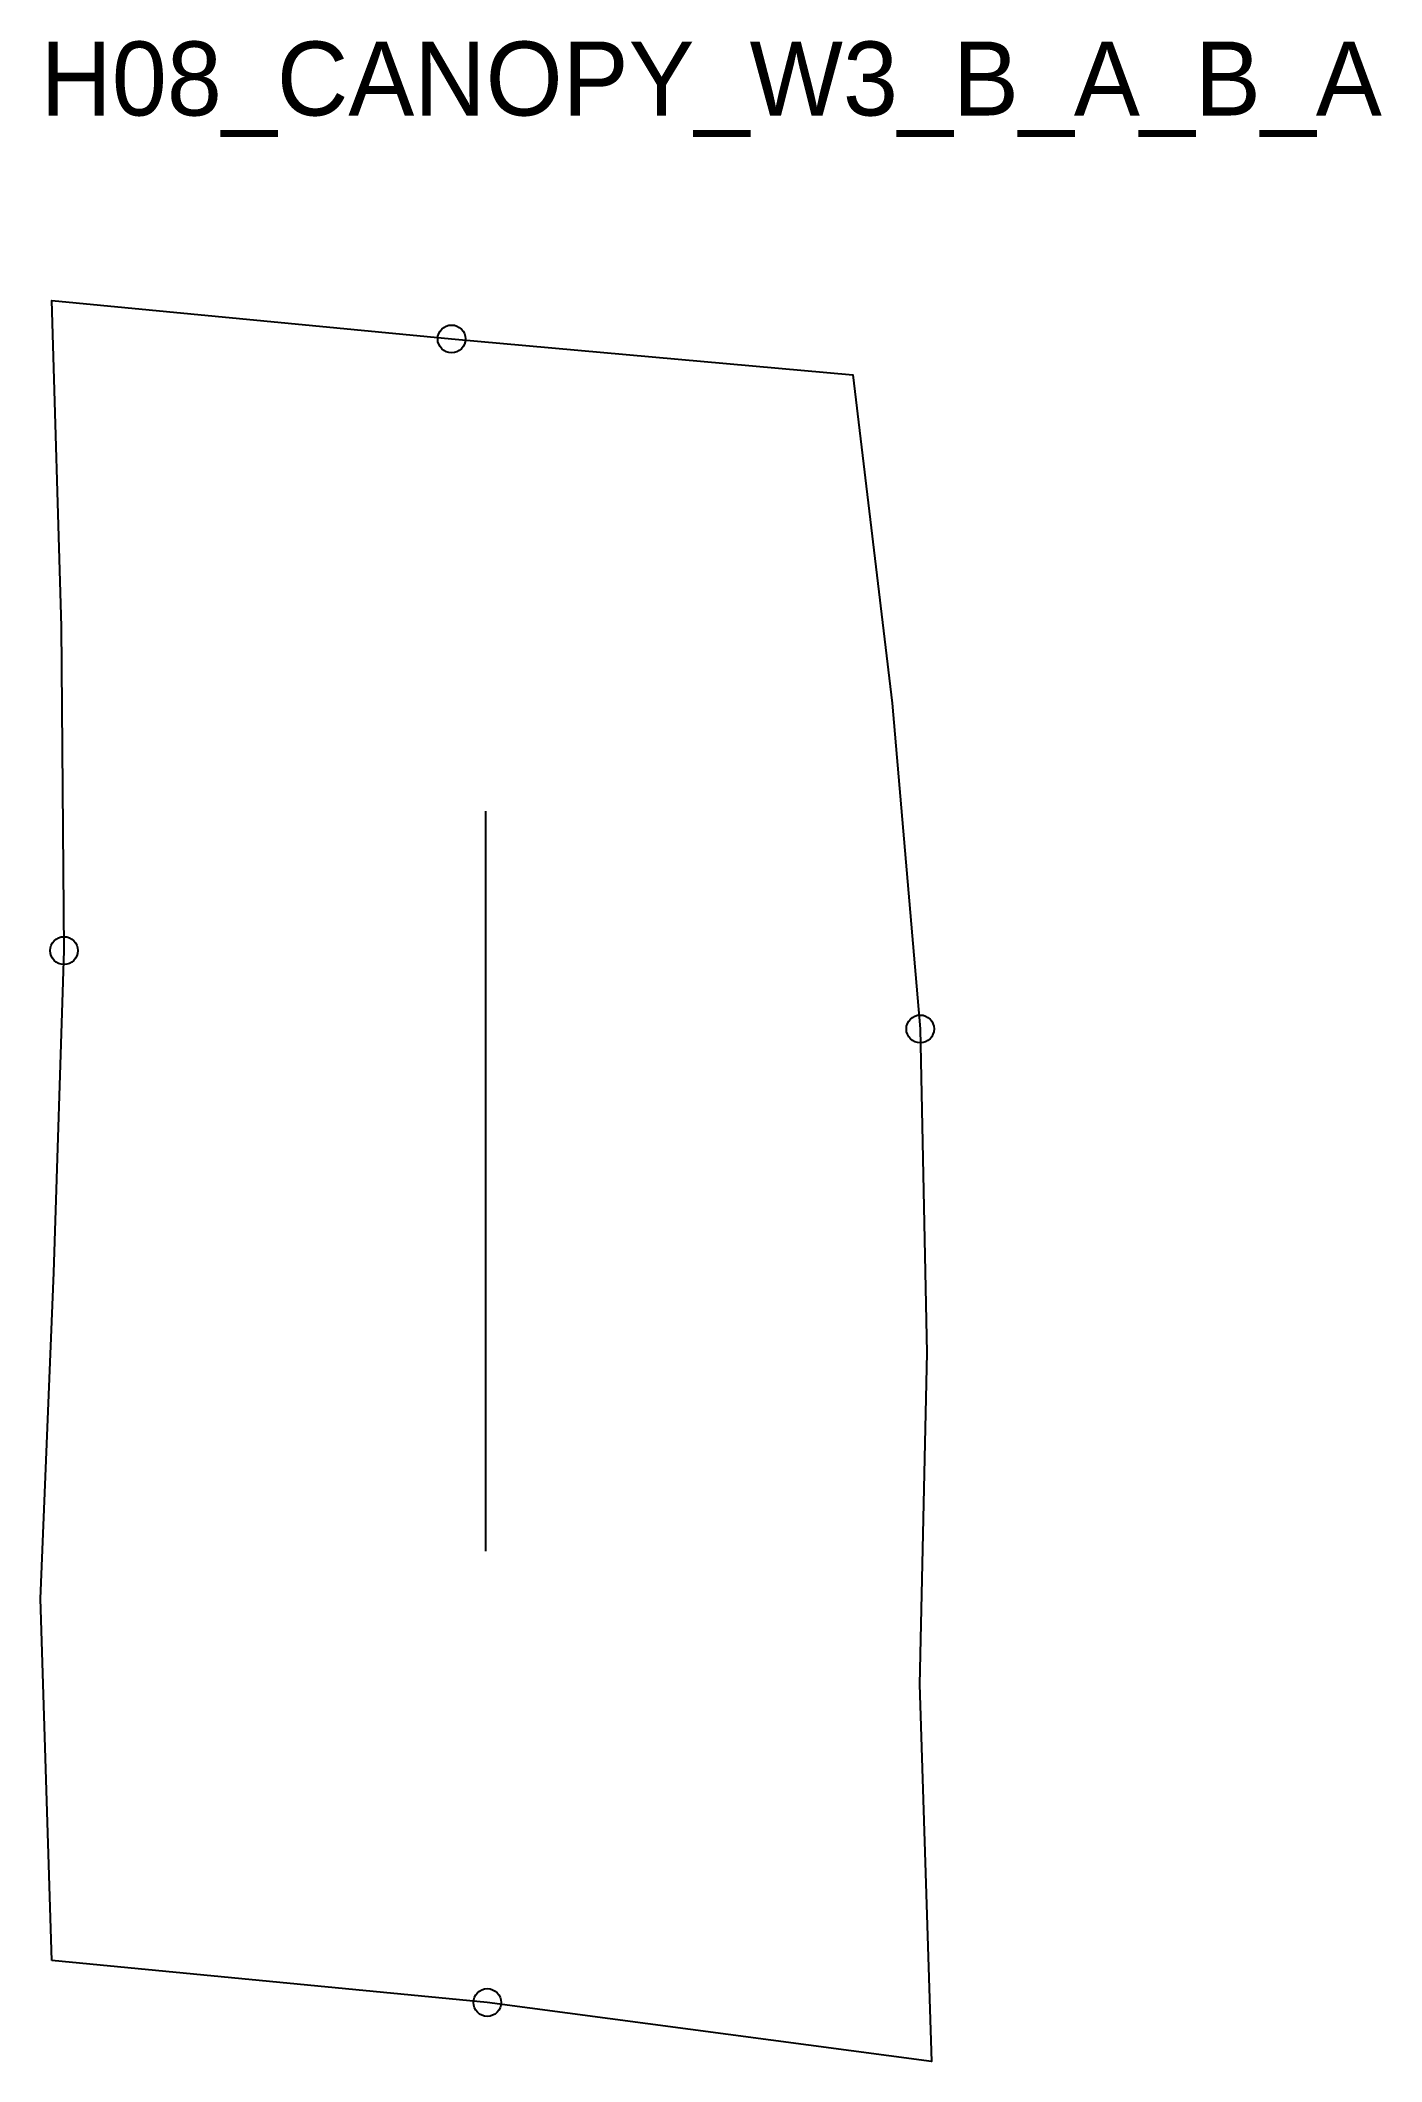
# Model space of a CAD drawing. Header units: millimetres. Extents: x -1 to 144, y -11 to 208.
import ezdxf

# ---------------------------------------------------------------- set-up
doc = ezdxf.new("R2010")
doc.units = ezdxf.units.MM
for name, color, linetype in [('CUT', 1, 'Continuous'), ('GRAIN', 3, 'Continuous'), ('ID', 7, 'Continuous'), ('NOTCH', 2, 'Continuous'), ('SEAM', 5, 'Continuous')]:
    doc.layers.add(name, color=color, linetype=linetype)

msp = doc.modelspace()

# ---------------------------------------------------------------- linework, layer by layer
at = {"layer": 'CUT'}
msp.add_lwpolyline([(0, 0), (-1.23, 39.07), (0.21, 74.36), (1.32, 109.17), (1.04, 144.2), (0, 179.45), (43.24, 175.3), (86.63, 171.4), (90.88, 135.92), (93.93, 100.7), (94.63, 65.68), (93.85, 29.81), (95.15, -10.94), (47.1, -4.56), (0, 0)], close=True, dxfattribs=at)
at = {"layer": 'GRAIN'}
msp.add_line((46.96, 44.25), (46.96, 124.25), dxfattribs=at)
at = {"layer": 'NOTCH'}
for centre in [(43.24, 175.3), (1.32, 109.17), (93.93, 100.7), (47.1, -4.56)]:
    msp.add_circle(centre, 1.5, dxfattribs=at)
at = {"layer": 'SEAM'}
msp.add_lwpolyline([(0, 0), (-1.23, 39.07), (0.21, 74.36), (1.32, 109.17), (1.04, 144.2), (0, 179.45), (43.24, 175.3), (86.63, 171.4), (90.88, 135.92), (93.93, 100.7), (94.63, 65.68), (93.85, 29.81), (95.15, -10.94), (47.1, -4.56)], close=True, dxfattribs=at)

# ---------------------------------------------------------------- texts
at = {"layer": 'ID'}
msp.add_text('H08_CANOPY_W3_B_A_B_A', height=8, dxfattribs=at).set_placement((-1.23, 199.45))

doc.saveas('drawing.dxf')
